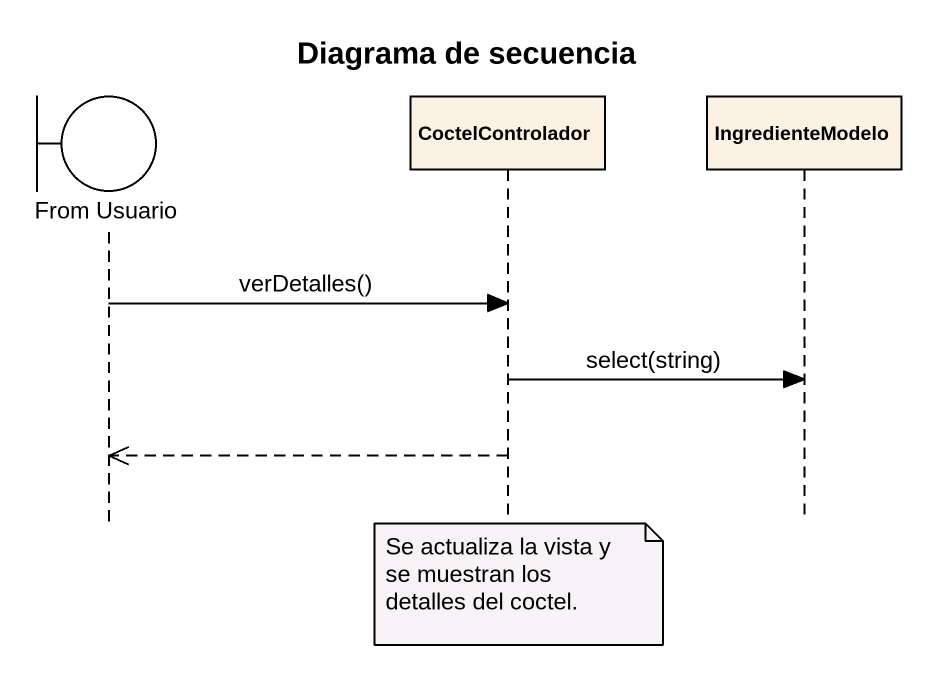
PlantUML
@startuml
title Diagrama de secuencia
hide footbox
boundary "From Usuario" as From_Usuario
participant CoctelControlador
participant IngredienteModelo

From_Usuario -> CoctelControlador : verDetalles()
CoctelControlador -> IngredienteModelo : select(string)
CoctelControlador -->> From_Usuario
note over CoctelControlador : Se actualiza la vista y se muestran los detalles del coctel.
@enduml
